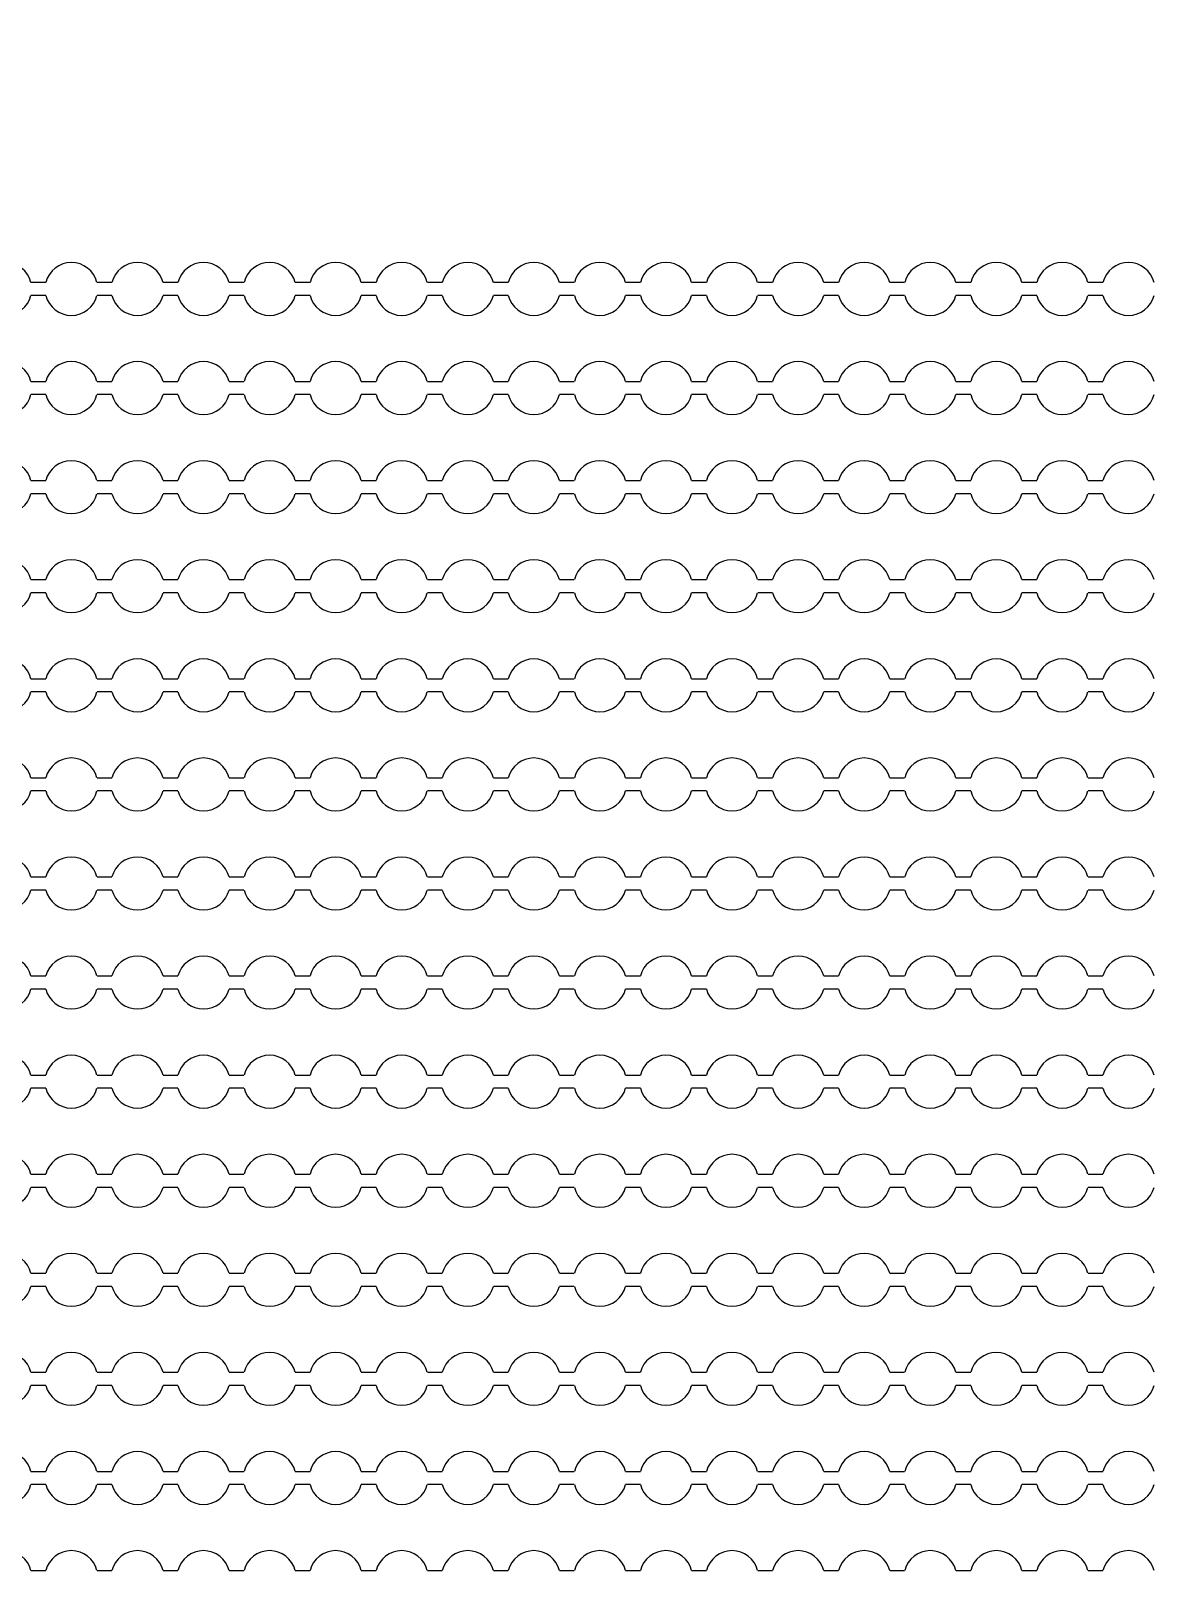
# Model space of a CAD drawing. Extents: x 4056 to 105656, y 4120 to 105720.
# Drawn here: x 59041 to 59891, y 78099 to 79270 of the extents above; entities that cross this region are included whole.
import ezdxf

# ---------------------------------------------------------------- set-up
doc = ezdxf.new("R2010")
doc.units = 13
doc.header["$MEASUREMENT"] = 0
doc.layers.add('Main Layer', color=7, linetype='Continuous', lineweight=0)

msp = doc.modelspace()

# ---------------------------------------------------------------- linework, layer by layer
for p, q in [((59052.1, 79079.2), (59040.9, 79079.2)), ((59102.1, 79079.2), (59090.9, 79079.2)), ((59152.1, 79079.2), (59140.9, 79079.2)), ((59202.1, 79079.2), (59190.9, 79079.2)), ((59252.1, 79079.2), (59240.9, 79079.2)), ((59302.1, 79079.2), (59290.9, 79079.2)), ((59352.1, 79079.2), (59340.9, 79079.2)), ((59402.1, 79079.2), (59390.9, 79079.2)), ((59452.1, 79079.2), (59440.9, 79079.2)), ((59502.1, 79079.2), (59490.9, 79079.2)), ((59552.1, 79079.2), (59540.9, 79079.2)), ((59602.1, 79079.2), (59590.9, 79079.2)), ((59652.1, 79079.2), (59640.9, 79079.2)), ((59702.1, 79079.2), (59690.9, 79079.2)), ((59752.1, 79079.2), (59740.9, 79079.2)), ((59802.1, 79079.2), (59790.9, 79079.2)), ((59852.1, 79079.2), (59840.9, 79079.2)), ((59052.1, 79069.2), (59040.9, 79069.2)), ((59102.1, 79069.2), (59090.9, 79069.2)), ((59152.1, 79069.2), (59140.9, 79069.2)), ((59202.1, 79069.2), (59190.9, 79069.2)), ((59252.1, 79069.2), (59240.9, 79069.2)), ((59302.1, 79069.2), (59290.9, 79069.2)), ((59352.1, 79069.2), (59340.9, 79069.2)), ((59402.1, 79069.2), (59390.9, 79069.2)), ((59452.1, 79069.2), (59440.9, 79069.2)), ((59502.1, 79069.2), (59490.9, 79069.2)), ((59552.1, 79069.2), (59540.9, 79069.2)), ((59602.1, 79069.2), (59590.9, 79069.2)), ((59652.1, 79069.2), (59640.9, 79069.2)), ((59702.1, 79069.2), (59690.9, 79069.2)), ((59752.1, 79069.2), (59740.9, 79069.2)), ((59802.1, 79069.2), (59790.9, 79069.2)), ((59852.1, 79069.2), (59840.9, 79069.2)), ((59040.9, 79004.2), (59052.1, 79004.2)), ((59090.9, 79004.2), (59102.1, 79004.2)), ((59140.9, 79004.2), (59152.1, 79004.2)), ((59190.9, 79004.2), (59202.1, 79004.2)), ((59240.9, 79004.2), (59252.1, 79004.2)), ((59290.9, 79004.2), (59302.1, 79004.2)), ((59340.9, 79004.2), (59352.1, 79004.2)), ((59390.9, 79004.2), (59402.1, 79004.2)), ((59440.9, 79004.2), (59452.1, 79004.2)), ((59490.9, 79004.2), (59502.1, 79004.2)), ((59540.9, 79004.2), (59552.1, 79004.2)), ((59590.9, 79004.2), (59602.1, 79004.2)), ((59640.9, 79004.2), (59652.1, 79004.2)), ((59690.9, 79004.2), (59702.1, 79004.2)), ((59740.9, 79004.2), (59752.1, 79004.2)), ((59790.9, 79004.2), (59802.1, 79004.2)), ((59840.9, 79004.2), (59852.1, 79004.2)), ((59052.1, 78994.2), (59040.9, 78994.2)), ((59102.1, 78994.2), (59090.9, 78994.2)), ((59152.1, 78994.2), (59140.9, 78994.2)), ((59202.1, 78994.2), (59190.9, 78994.2)), ((59252.1, 78994.2), (59240.9, 78994.2)), ((59302.1, 78994.2), (59290.9, 78994.2)), ((59352.1, 78994.2), (59340.9, 78994.2)), ((59402.1, 78994.2), (59390.9, 78994.2)), ((59452.1, 78994.2), (59440.9, 78994.2)), ((59502.1, 78994.2), (59490.9, 78994.2)), ((59552.1, 78994.2), (59540.9, 78994.2)), ((59602.1, 78994.2), (59590.9, 78994.2)), ((59652.1, 78994.2), (59640.9, 78994.2)), ((59702.1, 78994.2), (59690.9, 78994.2)), ((59752.1, 78994.2), (59740.9, 78994.2)), ((59802.1, 78994.2), (59790.9, 78994.2)), ((59852.1, 78994.2), (59840.9, 78994.2)), ((59040.9, 78929.2), (59052.1, 78929.2)), ((59090.9, 78929.2), (59102.1, 78929.2)), ((59140.9, 78929.2), (59152.1, 78929.2)), ((59190.9, 78929.2), (59202.1, 78929.2)), ((59240.9, 78929.2), (59252.1, 78929.2)), ((59290.9, 78929.2), (59302.1, 78929.2)), ((59340.9, 78929.2), (59352.1, 78929.2)), ((59390.9, 78929.2), (59402.1, 78929.2)), ((59440.9, 78929.2), (59452.1, 78929.2)), ((59490.9, 78929.2), (59502.1, 78929.2)), ((59540.9, 78929.2), (59552.1, 78929.2)), ((59590.9, 78929.2), (59602.1, 78929.2)), ((59640.9, 78929.2), (59652.1, 78929.2)), ((59690.9, 78929.2), (59702.1, 78929.2)), ((59740.9, 78929.2), (59752.1, 78929.2)), ((59790.9, 78929.2), (59802.1, 78929.2)), ((59840.9, 78929.2), (59852.1, 78929.2)), ((59052.1, 78919.2), (59040.9, 78919.2)), ((59102.1, 78919.2), (59090.9, 78919.2)), ((59152.1, 78919.2), (59140.9, 78919.2)), ((59202.1, 78919.2), (59190.9, 78919.2)), ((59252.1, 78919.2), (59240.9, 78919.2)), ((59302.1, 78919.2), (59290.9, 78919.2)), ((59352.1, 78919.2), (59340.9, 78919.2)), ((59402.1, 78919.2), (59390.9, 78919.2)), ((59452.1, 78919.2), (59440.9, 78919.2)), ((59502.1, 78919.2), (59490.9, 78919.2)), ((59552.1, 78919.2), (59540.9, 78919.2)), ((59602.1, 78919.2), (59590.9, 78919.2)), ((59652.1, 78919.2), (59640.9, 78919.2)), ((59702.1, 78919.2), (59690.9, 78919.2)), ((59752.1, 78919.2), (59740.9, 78919.2)), ((59802.1, 78919.2), (59790.9, 78919.2)), ((59852.1, 78919.2), (59840.9, 78919.2)), ((59040.9, 78854.2), (59052.1, 78854.2)), ((59052.1, 78844.2), (59040.9, 78844.2)), ((59090.9, 78854.2), (59102.1, 78854.2)), ((59102.1, 78844.2), (59090.9, 78844.2)), ((59140.9, 78854.2), (59152.1, 78854.2)), ((59152.1, 78844.2), (59140.9, 78844.2)), ((59190.9, 78854.2), (59202.1, 78854.2)), ((59202.1, 78844.2), (59190.9, 78844.2)), ((59240.9, 78854.2), (59252.1, 78854.2)), ((59252.1, 78844.2), (59240.9, 78844.2)), ((59290.9, 78854.2), (59302.1, 78854.2)), ((59302.1, 78844.2), (59290.9, 78844.2)), ((59340.9, 78854.2), (59352.1, 78854.2)), ((59352.1, 78844.2), (59340.9, 78844.2)), ((59390.9, 78854.2), (59402.1, 78854.2)), ((59402.1, 78844.2), (59390.9, 78844.2)), ((59440.9, 78854.2), (59452.1, 78854.2)), ((59452.1, 78844.2), (59440.9, 78844.2)), ((59490.9, 78854.2), (59502.1, 78854.2)), ((59502.1, 78844.2), (59490.9, 78844.2)), ((59540.9, 78854.2), (59552.1, 78854.2)), ((59552.1, 78844.2), (59540.9, 78844.2)), ((59590.9, 78854.2), (59602.1, 78854.2)), ((59602.1, 78844.2), (59590.9, 78844.2)), ((59640.9, 78854.2), (59652.1, 78854.2)), ((59652.1, 78844.2), (59640.9, 78844.2)), ((59690.9, 78854.2), (59702.1, 78854.2)), ((59702.1, 78844.2), (59690.9, 78844.2)), ((59740.9, 78854.2), (59752.1, 78854.2)), ((59752.1, 78844.2), (59740.9, 78844.2)), ((59790.9, 78854.2), (59802.1, 78854.2)), ((59802.1, 78844.2), (59790.9, 78844.2)), ((59840.9, 78854.2), (59852.1, 78854.2)), ((59852.1, 78844.2), (59840.9, 78844.2)), ((59040.9, 78779.2), (59052.1, 78779.2)), ((59090.9, 78779.2), (59102.1, 78779.2)), ((59140.9, 78779.2), (59152.1, 78779.2)), ((59190.9, 78779.2), (59202.1, 78779.2)), ((59240.9, 78779.2), (59252.1, 78779.2)), ((59290.9, 78779.2), (59302.1, 78779.2)), ((59340.9, 78779.2), (59352.1, 78779.2)), ((59390.9, 78779.2), (59402.1, 78779.2)), ((59440.9, 78779.2), (59452.1, 78779.2)), ((59490.9, 78779.2), (59502.1, 78779.2)), ((59540.9, 78779.2), (59552.1, 78779.2)), ((59590.9, 78779.2), (59602.1, 78779.2)), ((59640.9, 78779.2), (59652.1, 78779.2)), ((59690.9, 78779.2), (59702.1, 78779.2)), ((59740.9, 78779.2), (59752.1, 78779.2)), ((59790.9, 78779.2), (59802.1, 78779.2)), ((59840.9, 78779.2), (59852.1, 78779.2)), ((59052.1, 78769.2), (59040.9, 78769.2)), ((59102.1, 78769.2), (59090.9, 78769.2)), ((59152.1, 78769.2), (59140.9, 78769.2)), ((59202.1, 78769.2), (59190.9, 78769.2)), ((59252.1, 78769.2), (59240.9, 78769.2)), ((59302.1, 78769.2), (59290.9, 78769.2)), ((59352.1, 78769.2), (59340.9, 78769.2)), ((59402.1, 78769.2), (59390.9, 78769.2)), ((59452.1, 78769.2), (59440.9, 78769.2)), ((59502.1, 78769.2), (59490.9, 78769.2)), ((59552.1, 78769.2), (59540.9, 78769.2)), ((59602.1, 78769.2), (59590.9, 78769.2)), ((59652.1, 78769.2), (59640.9, 78769.2)), ((59702.1, 78769.2), (59690.9, 78769.2)), ((59752.1, 78769.2), (59740.9, 78769.2)), ((59802.1, 78769.2), (59790.9, 78769.2)), ((59852.1, 78769.2), (59840.9, 78769.2)), ((59040.9, 78704.2), (59052.1, 78704.2)), ((59090.9, 78704.2), (59102.1, 78704.2)), ((59140.9, 78704.2), (59152.1, 78704.2)), ((59190.9, 78704.2), (59202.1, 78704.2)), ((59240.9, 78704.2), (59252.1, 78704.2)), ((59290.9, 78704.2), (59302.1, 78704.2)), ((59340.9, 78704.2), (59352.1, 78704.2)), ((59390.9, 78704.2), (59402.1, 78704.2)), ((59440.9, 78704.2), (59452.1, 78704.2)), ((59490.9, 78704.2), (59502.1, 78704.2)), ((59540.9, 78704.2), (59552.1, 78704.2)), ((59590.9, 78704.2), (59602.1, 78704.2)), ((59640.9, 78704.2), (59652.1, 78704.2)), ((59690.9, 78704.2), (59702.1, 78704.2)), ((59740.9, 78704.2), (59752.1, 78704.2)), ((59790.9, 78704.2), (59802.1, 78704.2)), ((59840.9, 78704.2), (59852.1, 78704.2)), ((59052.1, 78694.2), (59040.9, 78694.2)), ((59102.1, 78694.2), (59090.9, 78694.2)), ((59152.1, 78694.2), (59140.9, 78694.2)), ((59202.1, 78694.2), (59190.9, 78694.2)), ((59252.1, 78694.2), (59240.9, 78694.2)), ((59302.1, 78694.2), (59290.9, 78694.2)), ((59352.1, 78694.2), (59340.9, 78694.2)), ((59402.1, 78694.2), (59390.9, 78694.2)), ((59452.1, 78694.2), (59440.9, 78694.2)), ((59502.1, 78694.2), (59490.9, 78694.2)), ((59552.1, 78694.2), (59540.9, 78694.2)), ((59602.1, 78694.2), (59590.9, 78694.2)), ((59652.1, 78694.2), (59640.9, 78694.2)), ((59702.1, 78694.2), (59690.9, 78694.2)), ((59752.1, 78694.2), (59740.9, 78694.2)), ((59802.1, 78694.2), (59790.9, 78694.2)), ((59852.1, 78694.2), (59840.9, 78694.2)), ((59040.9, 78629.2), (59052.1, 78629.2)), ((59090.9, 78629.2), (59102.1, 78629.2)), ((59140.9, 78629.2), (59152.1, 78629.2)), ((59190.9, 78629.2), (59202.1, 78629.2)), ((59240.9, 78629.2), (59252.1, 78629.2)), ((59290.9, 78629.2), (59302.1, 78629.2)), ((59340.9, 78629.2), (59352.1, 78629.2)), ((59390.9, 78629.2), (59402.1, 78629.2)), ((59440.9, 78629.2), (59452.1, 78629.2)), ((59490.9, 78629.2), (59502.1, 78629.2)), ((59540.9, 78629.2), (59552.1, 78629.2)), ((59590.9, 78629.2), (59602.1, 78629.2)), ((59640.9, 78629.2), (59652.1, 78629.2)), ((59690.9, 78629.2), (59702.1, 78629.2)), ((59740.9, 78629.2), (59752.1, 78629.2)), ((59790.9, 78629.2), (59802.1, 78629.2)), ((59840.9, 78629.2), (59852.1, 78629.2)), ((59052.1, 78619.2), (59040.9, 78619.2)), ((59102.1, 78619.2), (59090.9, 78619.2)), ((59152.1, 78619.2), (59140.9, 78619.2)), ((59202.1, 78619.2), (59190.9, 78619.2)), ((59252.1, 78619.2), (59240.9, 78619.2)), ((59302.1, 78619.2), (59290.9, 78619.2)), ((59352.1, 78619.2), (59340.9, 78619.2)), ((59402.1, 78619.2), (59390.9, 78619.2)), ((59452.1, 78619.2), (59440.9, 78619.2)), ((59502.1, 78619.2), (59490.9, 78619.2)), ((59552.1, 78619.2), (59540.9, 78619.2)), ((59602.1, 78619.2), (59590.9, 78619.2)), ((59652.1, 78619.2), (59640.9, 78619.2)), ((59702.1, 78619.2), (59690.9, 78619.2)), ((59752.1, 78619.2), (59740.9, 78619.2)), ((59802.1, 78619.2), (59790.9, 78619.2)), ((59852.1, 78619.2), (59840.9, 78619.2)), ((59040.9, 78554.2), (59052.1, 78554.2)), ((59090.9, 78554.2), (59102.1, 78554.2)), ((59140.9, 78554.2), (59152.1, 78554.2)), ((59190.9, 78554.2), (59202.1, 78554.2)), ((59240.9, 78554.2), (59252.1, 78554.2)), ((59290.9, 78554.2), (59302.1, 78554.2)), ((59340.9, 78554.2), (59352.1, 78554.2)), ((59390.9, 78554.2), (59402.1, 78554.2)), ((59440.9, 78554.2), (59452.1, 78554.2)), ((59490.9, 78554.2), (59502.1, 78554.2)), ((59540.9, 78554.2), (59552.1, 78554.2)), ((59590.9, 78554.2), (59602.1, 78554.2)), ((59640.9, 78554.2), (59652.1, 78554.2)), ((59690.9, 78554.2), (59702.1, 78554.2)), ((59740.9, 78554.2), (59752.1, 78554.2)), ((59790.9, 78554.2), (59802.1, 78554.2)), ((59840.9, 78554.2), (59852.1, 78554.2)), ((59052.1, 78544.2), (59040.9, 78544.2)), ((59102.1, 78544.2), (59090.9, 78544.2)), ((59152.1, 78544.2), (59140.9, 78544.2)), ((59202.1, 78544.2), (59190.9, 78544.2)), ((59252.1, 78544.2), (59240.9, 78544.2)), ((59302.1, 78544.2), (59290.9, 78544.2)), ((59352.1, 78544.2), (59340.9, 78544.2)), ((59402.1, 78544.2), (59390.9, 78544.2)), ((59452.1, 78544.2), (59440.9, 78544.2)), ((59502.1, 78544.2), (59490.9, 78544.2)), ((59552.1, 78544.2), (59540.9, 78544.2)), ((59602.1, 78544.2), (59590.9, 78544.2)), ((59652.1, 78544.2), (59640.9, 78544.2)), ((59702.1, 78544.2), (59690.9, 78544.2)), ((59752.1, 78544.2), (59740.9, 78544.2)), ((59802.1, 78544.2), (59790.9, 78544.2)), ((59852.1, 78544.2), (59840.9, 78544.2)), ((59040.9, 78479.2), (59052.1, 78479.2)), ((59052.1, 78469.2), (59040.9, 78469.2)), ((59090.9, 78479.2), (59102.1, 78479.2)), ((59102.1, 78469.2), (59090.9, 78469.2)), ((59140.9, 78479.2), (59152.1, 78479.2)), ((59152.1, 78469.2), (59140.9, 78469.2)), ((59190.9, 78479.2), (59202.1, 78479.2)), ((59202.1, 78469.2), (59190.9, 78469.2)), ((59240.9, 78479.2), (59252.1, 78479.2)), ((59252.1, 78469.2), (59240.9, 78469.2)), ((59290.9, 78479.2), (59302.1, 78479.2)), ((59302.1, 78469.2), (59290.9, 78469.2)), ((59340.9, 78479.2), (59352.1, 78479.2)), ((59352.1, 78469.2), (59340.9, 78469.2)), ((59390.9, 78479.2), (59402.1, 78479.2)), ((59402.1, 78469.2), (59390.9, 78469.2)), ((59440.9, 78479.2), (59452.1, 78479.2)), ((59452.1, 78469.2), (59440.9, 78469.2)), ((59490.9, 78479.2), (59502.1, 78479.2)), ((59502.1, 78469.2), (59490.9, 78469.2)), ((59540.9, 78479.2), (59552.1, 78479.2)), ((59552.1, 78469.2), (59540.9, 78469.2)), ((59590.9, 78479.2), (59602.1, 78479.2)), ((59602.1, 78469.2), (59590.9, 78469.2)), ((59640.9, 78479.2), (59652.1, 78479.2)), ((59652.1, 78469.2), (59640.9, 78469.2)), ((59690.9, 78479.2), (59702.1, 78479.2)), ((59702.1, 78469.2), (59690.9, 78469.2)), ((59740.9, 78479.2), (59752.1, 78479.2)), ((59752.1, 78469.2), (59740.9, 78469.2)), ((59790.9, 78479.2), (59802.1, 78479.2)), ((59802.1, 78469.2), (59790.9, 78469.2)), ((59840.9, 78479.2), (59852.1, 78479.2)), ((59852.1, 78469.2), (59840.9, 78469.2)), ((59040.9, 78404.2), (59052.1, 78404.2)), ((59090.9, 78404.2), (59102.1, 78404.2)), ((59140.9, 78404.2), (59152.1, 78404.2)), ((59190.9, 78404.2), (59202.1, 78404.2)), ((59240.9, 78404.2), (59252.1, 78404.2)), ((59290.9, 78404.2), (59302.1, 78404.2)), ((59340.9, 78404.2), (59352.1, 78404.2)), ((59390.9, 78404.2), (59402.1, 78404.2)), ((59440.9, 78404.2), (59452.1, 78404.2)), ((59490.9, 78404.2), (59502.1, 78404.2)), ((59540.9, 78404.2), (59552.1, 78404.2)), ((59590.9, 78404.2), (59602.1, 78404.2)), ((59640.9, 78404.2), (59652.1, 78404.2)), ((59690.9, 78404.2), (59702.1, 78404.2)), ((59740.9, 78404.2), (59752.1, 78404.2)), ((59790.9, 78404.2), (59802.1, 78404.2)), ((59840.9, 78404.2), (59852.1, 78404.2)), ((59052.1, 78394.2), (59040.9, 78394.2)), ((59102.1, 78394.2), (59090.9, 78394.2)), ((59152.1, 78394.2), (59140.9, 78394.2)), ((59202.1, 78394.2), (59190.9, 78394.2)), ((59252.1, 78394.2), (59240.9, 78394.2)), ((59302.1, 78394.2), (59290.9, 78394.2)), ((59352.1, 78394.2), (59340.9, 78394.2)), ((59402.1, 78394.2), (59390.9, 78394.2)), ((59452.1, 78394.2), (59440.9, 78394.2)), ((59502.1, 78394.2), (59490.9, 78394.2)), ((59552.1, 78394.2), (59540.9, 78394.2)), ((59602.1, 78394.2), (59590.9, 78394.2)), ((59652.1, 78394.2), (59640.9, 78394.2)), ((59702.1, 78394.2), (59690.9, 78394.2)), ((59752.1, 78394.2), (59740.9, 78394.2)), ((59802.1, 78394.2), (59790.9, 78394.2)), ((59852.1, 78394.2), (59840.9, 78394.2)), ((59040.9, 78329.2), (59052.1, 78329.2)), ((59090.9, 78329.2), (59102.1, 78329.2)), ((59140.9, 78329.2), (59152.1, 78329.2)), ((59190.9, 78329.2), (59202.1, 78329.2)), ((59240.9, 78329.2), (59252.1, 78329.2)), ((59290.9, 78329.2), (59302.1, 78329.2)), ((59340.9, 78329.2), (59352.1, 78329.2)), ((59390.9, 78329.2), (59402.1, 78329.2)), ((59440.9, 78329.2), (59452.1, 78329.2)), ((59490.9, 78329.2), (59502.1, 78329.2)), ((59540.9, 78329.2), (59552.1, 78329.2)), ((59590.9, 78329.2), (59602.1, 78329.2)), ((59640.9, 78329.2), (59652.1, 78329.2)), ((59690.9, 78329.2), (59702.1, 78329.2)), ((59740.9, 78329.2), (59752.1, 78329.2)), ((59790.9, 78329.2), (59802.1, 78329.2)), ((59840.9, 78329.2), (59852.1, 78329.2)), ((59052.1, 78319.2), (59040.9, 78319.2)), ((59102.1, 78319.2), (59090.9, 78319.2)), ((59152.1, 78319.2), (59140.9, 78319.2)), ((59202.1, 78319.2), (59190.9, 78319.2)), ((59252.1, 78319.2), (59240.9, 78319.2)), ((59302.1, 78319.2), (59290.9, 78319.2)), ((59352.1, 78319.2), (59340.9, 78319.2)), ((59402.1, 78319.2), (59390.9, 78319.2)), ((59452.1, 78319.2), (59440.9, 78319.2)), ((59502.1, 78319.2), (59490.9, 78319.2)), ((59552.1, 78319.2), (59540.9, 78319.2)), ((59602.1, 78319.2), (59590.9, 78319.2)), ((59652.1, 78319.2), (59640.9, 78319.2)), ((59702.1, 78319.2), (59690.9, 78319.2)), ((59752.1, 78319.2), (59740.9, 78319.2)), ((59802.1, 78319.2), (59790.9, 78319.2)), ((59852.1, 78319.2), (59840.9, 78319.2)), ((59040.9, 78254.2), (59052.1, 78254.2)), ((59090.9, 78254.2), (59102.1, 78254.2)), ((59140.9, 78254.2), (59152.1, 78254.2)), ((59190.9, 78254.2), (59202.1, 78254.2)), ((59240.9, 78254.2), (59252.1, 78254.2)), ((59290.9, 78254.2), (59302.1, 78254.2)), ((59340.9, 78254.2), (59352.1, 78254.2)), ((59390.9, 78254.2), (59402.1, 78254.2)), ((59440.9, 78254.2), (59452.1, 78254.2)), ((59490.9, 78254.2), (59502.1, 78254.2)), ((59540.9, 78254.2), (59552.1, 78254.2)), ((59590.9, 78254.2), (59602.1, 78254.2)), ((59640.9, 78254.2), (59652.1, 78254.2)), ((59690.9, 78254.2), (59702.1, 78254.2)), ((59740.9, 78254.2), (59752.1, 78254.2)), ((59790.9, 78254.2), (59802.1, 78254.2)), ((59840.9, 78254.2), (59852.1, 78254.2)), ((59052.1, 78244.2), (59040.9, 78244.2)), ((59102.1, 78244.2), (59090.9, 78244.2)), ((59152.1, 78244.2), (59140.9, 78244.2)), ((59202.1, 78244.2), (59190.9, 78244.2)), ((59252.1, 78244.2), (59240.9, 78244.2)), ((59302.1, 78244.2), (59290.9, 78244.2)), ((59352.1, 78244.2), (59340.9, 78244.2)), ((59402.1, 78244.2), (59390.9, 78244.2)), ((59452.1, 78244.2), (59440.9, 78244.2)), ((59502.1, 78244.2), (59490.9, 78244.2)), ((59552.1, 78244.2), (59540.9, 78244.2)), ((59602.1, 78244.2), (59590.9, 78244.2)), ((59652.1, 78244.2), (59640.9, 78244.2)), ((59702.1, 78244.2), (59690.9, 78244.2)), ((59752.1, 78244.2), (59740.9, 78244.2)), ((59802.1, 78244.2), (59790.9, 78244.2)), ((59852.1, 78244.2), (59840.9, 78244.2)), ((59040.9, 78179.2), (59052.1, 78179.2)), ((59090.9, 78179.2), (59102.1, 78179.2)), ((59140.9, 78179.2), (59152.1, 78179.2)), ((59190.9, 78179.2), (59202.1, 78179.2)), ((59240.9, 78179.2), (59252.1, 78179.2)), ((59290.9, 78179.2), (59302.1, 78179.2)), ((59340.9, 78179.2), (59352.1, 78179.2)), ((59390.9, 78179.2), (59402.1, 78179.2)), ((59440.9, 78179.2), (59452.1, 78179.2)), ((59490.9, 78179.2), (59502.1, 78179.2)), ((59540.9, 78179.2), (59552.1, 78179.2)), ((59590.9, 78179.2), (59602.1, 78179.2)), ((59640.9, 78179.2), (59652.1, 78179.2)), ((59690.9, 78179.2), (59702.1, 78179.2)), ((59740.9, 78179.2), (59752.1, 78179.2)), ((59790.9, 78179.2), (59802.1, 78179.2)), ((59840.9, 78179.2), (59852.1, 78179.2)), ((59052.1, 78169.2), (59040.9, 78169.2)), ((59102.1, 78169.2), (59090.9, 78169.2)), ((59152.1, 78169.2), (59140.9, 78169.2)), ((59202.1, 78169.2), (59190.9, 78169.2)), ((59252.1, 78169.2), (59240.9, 78169.2)), ((59302.1, 78169.2), (59290.9, 78169.2)), ((59352.1, 78169.2), (59340.9, 78169.2)), ((59402.1, 78169.2), (59390.9, 78169.2)), ((59452.1, 78169.2), (59440.9, 78169.2)), ((59502.1, 78169.2), (59490.9, 78169.2)), ((59552.1, 78169.2), (59540.9, 78169.2)), ((59602.1, 78169.2), (59590.9, 78169.2)), ((59652.1, 78169.2), (59640.9, 78169.2)), ((59702.1, 78169.2), (59690.9, 78169.2)), ((59752.1, 78169.2), (59740.9, 78169.2)), ((59802.1, 78169.2), (59790.9, 78169.2)), ((59852.1, 78169.2), (59840.9, 78169.2)), ((59040.9, 78104.2), (59052.1, 78104.2)), ((59090.9, 78104.2), (59102.1, 78104.2)), ((59140.9, 78104.2), (59152.1, 78104.2)), ((59190.9, 78104.2), (59202.1, 78104.2)), ((59240.9, 78104.2), (59252.1, 78104.2)), ((59290.9, 78104.2), (59302.1, 78104.2)), ((59340.9, 78104.2), (59352.1, 78104.2)), ((59390.9, 78104.2), (59402.1, 78104.2)), ((59440.9, 78104.2), (59452.1, 78104.2)), ((59490.9, 78104.2), (59502.1, 78104.2)), ((59540.9, 78104.2), (59552.1, 78104.2)), ((59590.9, 78104.2), (59602.1, 78104.2)), ((59640.9, 78104.2), (59652.1, 78104.2)), ((59690.9, 78104.2), (59702.1, 78104.2)), ((59740.9, 78104.2), (59752.1, 78104.2)), ((59790.9, 78104.2), (59802.1, 78104.2)), ((59840.9, 78104.2), (59852.1, 78104.2))]:
    msp.add_line(p, q)
at = {"lineweight": 0}
msp.add_circle((61011.6, 73976.1), 11000, dxfattribs=at)
for centre, start, end in [((59021.5, 79074.2), 14.4775, 165.5225), ((59071.5, 79074.2), 14.4775, 165.5225), ((59121.5, 79074.2), 14.4775, 165.5225), ((59171.5, 79074.2), 14.4775, 165.5225), ((59221.5, 79074.2), 14.4775, 165.5225), ((59271.5, 79074.2), 14.4775, 165.5225), ((59321.5, 79074.2), 14.4775, 165.5225), ((59371.5, 79074.2), 14.4775, 165.5225), ((59421.5, 79074.2), 14.4775, 165.5225), ((59471.5, 79074.2), 14.4775, 165.5225), ((59521.5, 79074.2), 14.4775, 165.5225), ((59571.5, 79074.2), 14.4775, 165.5225), ((59621.5, 79074.2), 14.4775, 165.5225), ((59671.5, 79074.2), 14.4775, 165.5225), ((59721.5, 79074.2), 14.4775, 165.5225), ((59771.5, 79074.2), 14.4775, 165.5225), ((59821.5, 79074.2), 14.4775, 165.5225), ((59871.5, 79074.2), 14.4775, 165.5225), ((59021.5, 79074.2), 194.4775, 345.5225), ((59071.5, 79074.2), 194.4775, 345.5225), ((59121.5, 79074.2), 194.4775, 345.5225), ((59171.5, 79074.2), 194.4775, 345.5225), ((59221.5, 79074.2), 194.4775, 345.5225), ((59271.5, 79074.2), 194.4775, 345.5225), ((59321.5, 79074.2), 194.4775, 345.5225), ((59371.5, 79074.2), 194.4775, 345.5225), ((59421.5, 79074.2), 194.4775, 345.5225), ((59471.5, 79074.2), 194.4775, 345.5225), ((59521.5, 79074.2), 194.4775, 345.5225), ((59571.5, 79074.2), 194.4775, 345.5225), ((59621.5, 79074.2), 194.4775, 345.5225), ((59671.5, 79074.2), 194.4775, 345.5225), ((59721.5, 79074.2), 194.4775, 345.5225), ((59771.5, 79074.2), 194.4775, 345.5225), ((59821.5, 79074.2), 194.4775, 345.5225), ((59871.5, 79074.2), 194.4775, 345.5225), ((59021.5, 78999.2), 14.4775, 165.5225), ((59071.5, 78999.2), 14.4775, 165.5225), ((59121.5, 78999.2), 14.4775, 165.5225), ((59171.5, 78999.2), 14.4775, 165.5225), ((59221.5, 78999.2), 14.4775, 165.5225), ((59271.5, 78999.2), 14.4775, 165.5225), ((59321.5, 78999.2), 14.4775, 165.5225), ((59371.5, 78999.2), 14.4775, 165.5225), ((59421.5, 78999.2), 14.4775, 165.5225), ((59471.5, 78999.2), 14.4775, 165.5225), ((59521.5, 78999.2), 14.4775, 165.5225), ((59571.5, 78999.2), 14.4775, 165.5225), ((59621.5, 78999.2), 14.4775, 165.5225), ((59671.5, 78999.2), 14.4775, 165.5225), ((59721.5, 78999.2), 14.4775, 165.5225), ((59771.5, 78999.2), 14.4775, 165.5225), ((59821.5, 78999.2), 14.4775, 165.5225), ((59871.5, 78999.2), 14.4775, 165.5225), ((59021.5, 78999.2), 194.4775, 345.5225), ((59071.5, 78999.2), 194.4775, 345.5225), ((59121.5, 78999.2), 194.4775, 345.5225), ((59171.5, 78999.2), 194.4775, 345.5225), ((59221.5, 78999.2), 194.4775, 345.5225), ((59271.5, 78999.2), 194.4775, 345.5225), ((59321.5, 78999.2), 194.4775, 345.5225), ((59371.5, 78999.2), 194.4775, 345.5225), ((59421.5, 78999.2), 194.4775, 345.5225), ((59471.5, 78999.2), 194.4775, 345.5225), ((59521.5, 78999.2), 194.4775, 345.5225), ((59571.5, 78999.2), 194.4775, 345.5225), ((59621.5, 78999.2), 194.4775, 345.5225), ((59671.5, 78999.2), 194.4775, 345.5225), ((59721.5, 78999.2), 194.4775, 345.5225), ((59771.5, 78999.2), 194.4775, 345.5225), ((59821.5, 78999.2), 194.4775, 345.5225), ((59871.5, 78999.2), 194.4775, 345.5225), ((59021.5, 78924.2), 14.4775, 165.5225), ((59071.5, 78924.2), 14.4775, 165.5225), ((59121.5, 78924.2), 14.4775, 165.5225), ((59171.5, 78924.2), 14.4775, 165.5225), ((59221.5, 78924.2), 14.4775, 165.5225), ((59271.5, 78924.2), 14.4775, 165.5225), ((59321.5, 78924.2), 14.4775, 165.5225), ((59371.5, 78924.2), 14.4775, 165.5225), ((59421.5, 78924.2), 14.4775, 165.5225), ((59471.5, 78924.2), 14.4775, 165.5225), ((59521.5, 78924.2), 14.4775, 165.5225), ((59571.5, 78924.2), 14.4775, 165.5225), ((59621.5, 78924.2), 14.4775, 165.5225), ((59671.5, 78924.2), 14.4775, 165.5225), ((59721.5, 78924.2), 14.4775, 165.5225), ((59771.5, 78924.2), 14.4775, 165.5225), ((59821.5, 78924.2), 14.4775, 165.5225), ((59871.5, 78924.2), 14.4775, 165.5225), ((59021.5, 78924.2), 194.4775, 345.5225), ((59071.5, 78924.2), 194.4775, 345.5225), ((59121.5, 78924.2), 194.4775, 345.5225), ((59171.5, 78924.2), 194.4775, 345.5225), ((59221.5, 78924.2), 194.4775, 345.5225), ((59271.5, 78924.2), 194.4775, 345.5225), ((59321.5, 78924.2), 194.4775, 345.5225), ((59371.5, 78924.2), 194.4775, 345.5225), ((59421.5, 78924.2), 194.4775, 345.5225), ((59471.5, 78924.2), 194.4775, 345.5225), ((59521.5, 78924.2), 194.4775, 345.5225), ((59571.5, 78924.2), 194.4775, 345.5225), ((59621.5, 78924.2), 194.4775, 345.5225), ((59671.5, 78924.2), 194.4775, 345.5225), ((59721.5, 78924.2), 194.4775, 345.5225), ((59771.5, 78924.2), 194.4775, 345.5225), ((59821.5, 78924.2), 194.4775, 345.5225), ((59871.5, 78924.2), 194.4775, 345.5225), ((59021.5, 78849.2), 14.4775, 165.5225), ((59071.5, 78849.2), 14.4775, 165.5225), ((59121.5, 78849.2), 14.4775, 165.5225), ((59171.5, 78849.2), 14.4775, 165.5225), ((59221.5, 78849.2), 14.4775, 165.5225), ((59271.5, 78849.2), 14.4775, 165.5225), ((59321.5, 78849.2), 14.4775, 165.5225), ((59371.5, 78849.2), 14.4775, 165.5225), ((59421.5, 78849.2), 14.4775, 165.5225), ((59471.5, 78849.2), 14.4775, 165.5225), ((59521.5, 78849.2), 14.4775, 165.5225), ((59571.5, 78849.2), 14.4775, 165.5225), ((59621.5, 78849.2), 14.4775, 165.5225), ((59671.5, 78849.2), 14.4775, 165.5225), ((59721.5, 78849.2), 14.4775, 165.5225), ((59771.5, 78849.2), 14.4775, 165.5225), ((59821.5, 78849.2), 14.4775, 165.5225), ((59871.5, 78849.2), 14.4775, 165.5225), ((59021.5, 78849.2), 194.4775, 345.5225), ((59071.5, 78849.2), 194.4775, 345.5225), ((59121.5, 78849.2), 194.4775, 345.5225), ((59171.5, 78849.2), 194.4775, 345.5225), ((59221.5, 78849.2), 194.4775, 345.5225), ((59271.5, 78849.2), 194.4775, 345.5225), ((59321.5, 78849.2), 194.4775, 345.5225), ((59371.5, 78849.2), 194.4775, 345.5225), ((59421.5, 78849.2), 194.4775, 345.5225), ((59471.5, 78849.2), 194.4775, 345.5225), ((59521.5, 78849.2), 194.4775, 345.5225), ((59571.5, 78849.2), 194.4775, 345.5225), ((59621.5, 78849.2), 194.4775, 345.5225), ((59671.5, 78849.2), 194.4775, 345.5225), ((59721.5, 78849.2), 194.4775, 345.5225), ((59771.5, 78849.2), 194.4775, 345.5225), ((59821.5, 78849.2), 194.4775, 345.5225), ((59871.5, 78849.2), 194.4775, 345.5225), ((59021.5, 78774.2), 14.4775, 165.5225), ((59071.5, 78774.2), 14.4775, 165.5225), ((59121.5, 78774.2), 14.4775, 165.5225), ((59171.5, 78774.2), 14.4775, 165.5225), ((59221.5, 78774.2), 14.4775, 165.5225), ((59271.5, 78774.2), 14.4775, 165.5225), ((59321.5, 78774.2), 14.4775, 165.5225), ((59371.5, 78774.2), 14.4775, 165.5225), ((59421.5, 78774.2), 14.4775, 165.5225), ((59471.5, 78774.2), 14.4775, 165.5225), ((59521.5, 78774.2), 14.4775, 165.5225), ((59571.5, 78774.2), 14.4775, 165.5225), ((59621.5, 78774.2), 14.4775, 165.5225), ((59671.5, 78774.2), 14.4775, 165.5225), ((59721.5, 78774.2), 14.4775, 165.5225), ((59771.5, 78774.2), 14.4775, 165.5225), ((59821.5, 78774.2), 14.4775, 165.5225), ((59871.5, 78774.2), 14.4775, 165.5225), ((59021.5, 78774.2), 194.4775, 345.5225), ((59071.5, 78774.2), 194.4775, 345.5225), ((59121.5, 78774.2), 194.4775, 345.5225), ((59171.5, 78774.2), 194.4775, 345.5225), ((59221.5, 78774.2), 194.4775, 345.5225), ((59271.5, 78774.2), 194.4775, 345.5225), ((59321.5, 78774.2), 194.4775, 345.5225), ((59371.5, 78774.2), 194.4775, 345.5225), ((59421.5, 78774.2), 194.4775, 345.5225), ((59471.5, 78774.2), 194.4775, 345.5225), ((59521.5, 78774.2), 194.4775, 345.5225), ((59571.5, 78774.2), 194.4775, 345.5225), ((59621.5, 78774.2), 194.4775, 345.5225), ((59671.5, 78774.2), 194.4775, 345.5225), ((59721.5, 78774.2), 194.4775, 345.5225), ((59771.5, 78774.2), 194.4775, 345.5225), ((59821.5, 78774.2), 194.4775, 345.5225), ((59871.5, 78774.2), 194.4775, 345.5225), ((59021.5, 78699.2), 14.4775, 165.5225), ((59071.5, 78699.2), 14.4775, 165.5225), ((59121.5, 78699.2), 14.4775, 165.5225), ((59171.5, 78699.2), 14.4775, 165.5225), ((59221.5, 78699.2), 14.4775, 165.5225), ((59271.5, 78699.2), 14.4775, 165.5225), ((59321.5, 78699.2), 14.4775, 165.5225), ((59371.5, 78699.2), 14.4775, 165.5225), ((59421.5, 78699.2), 14.4775, 165.5225), ((59471.5, 78699.2), 14.4775, 165.5225), ((59521.5, 78699.2), 14.4775, 165.5225), ((59571.5, 78699.2), 14.4775, 165.5225), ((59621.5, 78699.2), 14.4775, 165.5225), ((59671.5, 78699.2), 14.4775, 165.5225), ((59721.5, 78699.2), 14.4775, 165.5225), ((59771.5, 78699.2), 14.4775, 165.5225), ((59821.5, 78699.2), 14.4775, 165.5225), ((59871.5, 78699.2), 14.4775, 165.5225), ((59021.5, 78699.2), 194.4775, 345.5225), ((59071.5, 78699.2), 194.4775, 345.5225), ((59121.5, 78699.2), 194.4775, 345.5225), ((59171.5, 78699.2), 194.4775, 345.5225), ((59221.5, 78699.2), 194.4775, 345.5225), ((59271.5, 78699.2), 194.4775, 345.5225), ((59321.5, 78699.2), 194.4775, 345.5225), ((59371.5, 78699.2), 194.4775, 345.5225), ((59421.5, 78699.2), 194.4775, 345.5225), ((59471.5, 78699.2), 194.4775, 345.5225), ((59521.5, 78699.2), 194.4775, 345.5225), ((59571.5, 78699.2), 194.4775, 345.5225), ((59621.5, 78699.2), 194.4775, 345.5225), ((59671.5, 78699.2), 194.4775, 345.5225), ((59721.5, 78699.2), 194.4775, 345.5225), ((59771.5, 78699.2), 194.4775, 345.5225), ((59821.5, 78699.2), 194.4775, 345.5225), ((59871.5, 78699.2), 194.4775, 345.5225), ((59021.5, 78624.2), 14.4775, 165.5225), ((59071.5, 78624.2), 14.4775, 165.5225), ((59121.5, 78624.2), 14.4775, 165.5225), ((59171.5, 78624.2), 14.4775, 165.5225), ((59221.5, 78624.2), 14.4775, 165.5225), ((59271.5, 78624.2), 14.4775, 165.5225), ((59321.5, 78624.2), 14.4775, 165.5225), ((59371.5, 78624.2), 14.4775, 165.5225), ((59421.5, 78624.2), 14.4775, 165.5225), ((59471.5, 78624.2), 14.4775, 165.5225), ((59521.5, 78624.2), 14.4775, 165.5225), ((59571.5, 78624.2), 14.4775, 165.5225), ((59621.5, 78624.2), 14.4775, 165.5225), ((59671.5, 78624.2), 14.4775, 165.5225), ((59721.5, 78624.2), 14.4775, 165.5225), ((59771.5, 78624.2), 14.4775, 165.5225), ((59821.5, 78624.2), 14.4775, 165.5225), ((59871.5, 78624.2), 14.4775, 165.5225), ((59021.5, 78624.2), 194.4775, 345.5225), ((59071.5, 78624.2), 194.4775, 345.5225), ((59121.5, 78624.2), 194.4775, 345.5225), ((59171.5, 78624.2), 194.4775, 345.5225), ((59221.5, 78624.2), 194.4775, 345.5225), ((59271.5, 78624.2), 194.4775, 345.5225), ((59321.5, 78624.2), 194.4775, 345.5225), ((59371.5, 78624.2), 194.4775, 345.5225), ((59421.5, 78624.2), 194.4775, 345.5225), ((59471.5, 78624.2), 194.4775, 345.5225), ((59521.5, 78624.2), 194.4775, 345.5225), ((59571.5, 78624.2), 194.4775, 345.5225), ((59621.5, 78624.2), 194.4775, 345.5225), ((59671.5, 78624.2), 194.4775, 345.5225), ((59721.5, 78624.2), 194.4775, 345.5225), ((59771.5, 78624.2), 194.4775, 345.5225), ((59821.5, 78624.2), 194.4775, 345.5225), ((59871.5, 78624.2), 194.4775, 345.5225), ((59021.5, 78549.2), 14.4775, 165.5225), ((59071.5, 78549.2), 14.4775, 165.5225), ((59121.5, 78549.2), 14.4775, 165.5225), ((59171.5, 78549.2), 14.4775, 165.5225), ((59221.5, 78549.2), 14.4775, 165.5225), ((59271.5, 78549.2), 14.4775, 165.5225), ((59321.5, 78549.2), 14.4775, 165.5225), ((59371.5, 78549.2), 14.4775, 165.5225), ((59421.5, 78549.2), 14.4775, 165.5225), ((59471.5, 78549.2), 14.4775, 165.5225), ((59521.5, 78549.2), 14.4775, 165.5225), ((59571.5, 78549.2), 14.4775, 165.5225), ((59621.5, 78549.2), 14.4775, 165.5225), ((59671.5, 78549.2), 14.4775, 165.5225), ((59721.5, 78549.2), 14.4775, 165.5225), ((59771.5, 78549.2), 14.4775, 165.5225), ((59821.5, 78549.2), 14.4775, 165.5225), ((59871.5, 78549.2), 14.4775, 165.5225), ((59021.5, 78549.2), 194.4775, 345.5225), ((59071.5, 78549.2), 194.4775, 345.5225), ((59121.5, 78549.2), 194.4775, 345.5225), ((59171.5, 78549.2), 194.4775, 345.5225), ((59221.5, 78549.2), 194.4775, 345.5225), ((59271.5, 78549.2), 194.4775, 345.5225), ((59321.5, 78549.2), 194.4775, 345.5225), ((59371.5, 78549.2), 194.4775, 345.5225), ((59421.5, 78549.2), 194.4775, 345.5225), ((59471.5, 78549.2), 194.4775, 345.5225), ((59521.5, 78549.2), 194.4775, 345.5225), ((59571.5, 78549.2), 194.4775, 345.5225), ((59621.5, 78549.2), 194.4775, 345.5225), ((59671.5, 78549.2), 194.4775, 345.5225), ((59721.5, 78549.2), 194.4775, 345.5225), ((59771.5, 78549.2), 194.4775, 345.5225), ((59821.5, 78549.2), 194.4775, 345.5225), ((59871.5, 78549.2), 194.4775, 345.5225), ((59021.5, 78474.2), 14.4775, 165.5225), ((59071.5, 78474.2), 14.4775, 165.5225), ((59121.5, 78474.2), 14.4775, 165.5225), ((59171.5, 78474.2), 14.4775, 165.5225), ((59221.5, 78474.2), 14.4775, 165.5225), ((59271.5, 78474.2), 14.4775, 165.5225), ((59321.5, 78474.2), 14.4775, 165.5225), ((59371.5, 78474.2), 14.4775, 165.5225), ((59421.5, 78474.2), 14.4775, 165.5225), ((59471.5, 78474.2), 14.4775, 165.5225), ((59521.5, 78474.2), 14.4775, 165.5225), ((59571.5, 78474.2), 14.4775, 165.5225), ((59621.5, 78474.2), 14.4775, 165.5225), ((59671.5, 78474.2), 14.4775, 165.5225), ((59721.5, 78474.2), 14.4775, 165.5225), ((59771.5, 78474.2), 14.4775, 165.5225), ((59821.5, 78474.2), 14.4775, 165.5225), ((59871.5, 78474.2), 14.4775, 165.5225), ((59021.5, 78474.2), 194.4775, 345.5225), ((59071.5, 78474.2), 194.4775, 345.5225), ((59121.5, 78474.2), 194.4775, 345.5225), ((59171.5, 78474.2), 194.4775, 345.5225), ((59221.5, 78474.2), 194.4775, 345.5225), ((59271.5, 78474.2), 194.4775, 345.5225), ((59321.5, 78474.2), 194.4775, 345.5225), ((59371.5, 78474.2), 194.4775, 345.5225), ((59421.5, 78474.2), 194.4775, 345.5225), ((59471.5, 78474.2), 194.4775, 345.5225), ((59521.5, 78474.2), 194.4775, 345.5225), ((59571.5, 78474.2), 194.4775, 345.5225), ((59621.5, 78474.2), 194.4775, 345.5225), ((59671.5, 78474.2), 194.4775, 345.5225), ((59721.5, 78474.2), 194.4775, 345.5225), ((59771.5, 78474.2), 194.4775, 345.5225), ((59821.5, 78474.2), 194.4775, 345.5225), ((59871.5, 78474.2), 194.4775, 345.5225), ((59021.5, 78399.2), 14.4775, 165.5225), ((59071.5, 78399.2), 14.4775, 165.5225), ((59121.5, 78399.2), 14.4775, 165.5225), ((59171.5, 78399.2), 14.4775, 165.5225), ((59221.5, 78399.2), 14.4775, 165.5225), ((59271.5, 78399.2), 14.4775, 165.5225), ((59321.5, 78399.2), 14.4775, 165.5225), ((59371.5, 78399.2), 14.4775, 165.5225), ((59421.5, 78399.2), 14.4775, 165.5225), ((59471.5, 78399.2), 14.4775, 165.5225), ((59521.5, 78399.2), 14.4775, 165.5225), ((59571.5, 78399.2), 14.4775, 165.5225), ((59621.5, 78399.2), 14.4775, 165.5225), ((59671.5, 78399.2), 14.4775, 165.5225), ((59721.5, 78399.2), 14.4775, 165.5225), ((59771.5, 78399.2), 14.4775, 165.5225), ((59821.5, 78399.2), 14.4775, 165.5225), ((59871.5, 78399.2), 14.4775, 165.5225), ((59021.5, 78399.2), 194.4775, 345.5225), ((59071.5, 78399.2), 194.4775, 345.5225), ((59121.5, 78399.2), 194.4775, 345.5225), ((59171.5, 78399.2), 194.4775, 345.5225), ((59221.5, 78399.2), 194.4775, 345.5225), ((59271.5, 78399.2), 194.4775, 345.5225), ((59321.5, 78399.2), 194.4775, 345.5225), ((59371.5, 78399.2), 194.4775, 345.5225), ((59421.5, 78399.2), 194.4775, 345.5225), ((59471.5, 78399.2), 194.4775, 345.5225), ((59521.5, 78399.2), 194.4775, 345.5225), ((59571.5, 78399.2), 194.4775, 345.5225), ((59621.5, 78399.2), 194.4775, 345.5225), ((59671.5, 78399.2), 194.4775, 345.5225), ((59721.5, 78399.2), 194.4775, 345.5225), ((59771.5, 78399.2), 194.4775, 345.5225), ((59821.5, 78399.2), 194.4775, 345.5225), ((59871.5, 78399.2), 194.4775, 345.5225), ((59021.5, 78324.2), 14.4775, 165.5225), ((59071.5, 78324.2), 14.4775, 165.5225), ((59121.5, 78324.2), 14.4775, 165.5225), ((59171.5, 78324.2), 14.4775, 165.5225), ((59221.5, 78324.2), 14.4775, 165.5225), ((59271.5, 78324.2), 14.4775, 165.5225), ((59321.5, 78324.2), 14.4775, 165.5225), ((59371.5, 78324.2), 14.4775, 165.5225), ((59421.5, 78324.2), 14.4775, 165.5225), ((59471.5, 78324.2), 14.4775, 165.5225), ((59521.5, 78324.2), 14.4775, 165.5225), ((59571.5, 78324.2), 14.4775, 165.5225), ((59621.5, 78324.2), 14.4775, 165.5225), ((59671.5, 78324.2), 14.4775, 165.5225), ((59721.5, 78324.2), 14.4775, 165.5225), ((59771.5, 78324.2), 14.4775, 165.5225), ((59821.5, 78324.2), 14.4775, 165.5225), ((59871.5, 78324.2), 14.4775, 165.5225), ((59021.5, 78324.2), 194.4775, 345.5225), ((59071.5, 78324.2), 194.4775, 345.5225), ((59121.5, 78324.2), 194.4775, 345.5225), ((59171.5, 78324.2), 194.4775, 345.5225), ((59221.5, 78324.2), 194.4775, 345.5225), ((59271.5, 78324.2), 194.4775, 345.5225), ((59321.5, 78324.2), 194.4775, 345.5225), ((59371.5, 78324.2), 194.4775, 345.5225), ((59421.5, 78324.2), 194.4775, 345.5225), ((59471.5, 78324.2), 194.4775, 345.5225), ((59521.5, 78324.2), 194.4775, 345.5225), ((59571.5, 78324.2), 194.4775, 345.5225), ((59621.5, 78324.2), 194.4775, 345.5225), ((59671.5, 78324.2), 194.4775, 345.5225), ((59721.5, 78324.2), 194.4775, 345.5225), ((59771.5, 78324.2), 194.4775, 345.5225), ((59821.5, 78324.2), 194.4775, 345.5225), ((59871.5, 78324.2), 194.4775, 345.5225), ((59021.5, 78249.2), 14.4775, 165.5225), ((59071.5, 78249.2), 14.4775, 165.5225), ((59121.5, 78249.2), 14.4775, 165.5225), ((59171.5, 78249.2), 14.4775, 165.5225), ((59221.5, 78249.2), 14.4775, 165.5225), ((59271.5, 78249.2), 14.4775, 165.5225), ((59321.5, 78249.2), 14.4775, 165.5225), ((59371.5, 78249.2), 14.4775, 165.5225), ((59421.5, 78249.2), 14.4775, 165.5225), ((59471.5, 78249.2), 14.4775, 165.5225), ((59521.5, 78249.2), 14.4775, 165.5225), ((59571.5, 78249.2), 14.4775, 165.5225), ((59621.5, 78249.2), 14.4775, 165.5225), ((59671.5, 78249.2), 14.4775, 165.5225), ((59721.5, 78249.2), 14.4775, 165.5225), ((59771.5, 78249.2), 14.4775, 165.5225), ((59821.5, 78249.2), 14.4775, 165.5225), ((59871.5, 78249.2), 14.4775, 165.5225), ((59021.5, 78249.2), 194.4775, 345.5225), ((59071.5, 78249.2), 194.4775, 345.5225), ((59121.5, 78249.2), 194.4775, 345.5225), ((59171.5, 78249.2), 194.4775, 345.5225), ((59221.5, 78249.2), 194.4775, 345.5225), ((59271.5, 78249.2), 194.4775, 345.5225), ((59321.5, 78249.2), 194.4775, 345.5225), ((59371.5, 78249.2), 194.4775, 345.5225), ((59421.5, 78249.2), 194.4775, 345.5225), ((59471.5, 78249.2), 194.4775, 345.5225), ((59521.5, 78249.2), 194.4775, 345.5225), ((59571.5, 78249.2), 194.4775, 345.5225), ((59621.5, 78249.2), 194.4775, 345.5225), ((59671.5, 78249.2), 194.4775, 345.5225), ((59721.5, 78249.2), 194.4775, 345.5225), ((59771.5, 78249.2), 194.4775, 345.5225), ((59821.5, 78249.2), 194.4775, 345.5225), ((59871.5, 78249.2), 194.4775, 345.5225), ((59021.5, 78174.2), 14.4775, 165.5225), ((59071.5, 78174.2), 14.4775, 165.5225), ((59121.5, 78174.2), 14.4775, 165.5225), ((59171.5, 78174.2), 14.4775, 165.5225), ((59221.5, 78174.2), 14.4775, 165.5225), ((59271.5, 78174.2), 14.4775, 165.5225), ((59321.5, 78174.2), 14.4775, 165.5225), ((59371.5, 78174.2), 14.4775, 165.5225), ((59421.5, 78174.2), 14.4775, 165.5225), ((59471.5, 78174.2), 14.4775, 165.5225), ((59521.5, 78174.2), 14.4775, 165.5225), ((59571.5, 78174.2), 14.4775, 165.5225), ((59621.5, 78174.2), 14.4775, 165.5225), ((59671.5, 78174.2), 14.4775, 165.5225), ((59721.5, 78174.2), 14.4775, 165.5225), ((59771.5, 78174.2), 14.4775, 165.5225), ((59821.5, 78174.2), 14.4775, 165.5225), ((59871.5, 78174.2), 14.4775, 165.5225), ((59021.5, 78174.2), 194.4775, 345.5225), ((59071.5, 78174.2), 194.4775, 345.5225), ((59121.5, 78174.2), 194.4775, 345.5225), ((59171.5, 78174.2), 194.4775, 345.5225), ((59221.5, 78174.2), 194.4775, 345.5225), ((59271.5, 78174.2), 194.4775, 345.5225), ((59321.5, 78174.2), 194.4775, 345.5225), ((59371.5, 78174.2), 194.4775, 345.5225), ((59421.5, 78174.2), 194.4775, 345.5225), ((59471.5, 78174.2), 194.4775, 345.5225), ((59521.5, 78174.2), 194.4775, 345.5225), ((59571.5, 78174.2), 194.4775, 345.5225), ((59621.5, 78174.2), 194.4775, 345.5225), ((59671.5, 78174.2), 194.4775, 345.5225), ((59721.5, 78174.2), 194.4775, 345.5225), ((59771.5, 78174.2), 194.4775, 345.5225), ((59821.5, 78174.2), 194.4775, 345.5225), ((59871.5, 78174.2), 194.4775, 345.5225), ((59021.5, 78099.2), 14.4775, 165.5225), ((59071.5, 78099.2), 14.4775, 165.5225), ((59121.5, 78099.2), 14.4775, 165.5225), ((59171.5, 78099.2), 14.4775, 165.5225), ((59221.5, 78099.2), 14.4775, 165.5225), ((59271.5, 78099.2), 14.4775, 165.5225), ((59321.5, 78099.2), 14.4775, 165.5225), ((59371.5, 78099.2), 14.4775, 165.5225), ((59421.5, 78099.2), 14.4775, 165.5225), ((59471.5, 78099.2), 14.4775, 165.5225), ((59521.5, 78099.2), 14.4775, 165.5225), ((59571.5, 78099.2), 14.4775, 165.5225), ((59621.5, 78099.2), 14.4775, 165.5225), ((59671.5, 78099.2), 14.4775, 165.5225), ((59721.5, 78099.2), 14.4775, 165.5225), ((59771.5, 78099.2), 14.4775, 165.5225), ((59821.5, 78099.2), 14.4775, 165.5225), ((59871.5, 78099.2), 14.4775, 165.5225)]:
    msp.add_arc(centre, 20, start, end)
at = {"layer": 'Main Layer'}
msp.add_circle((54856, 54920.5), 50800, dxfattribs=at)

doc.saveas('drawing.dxf')
